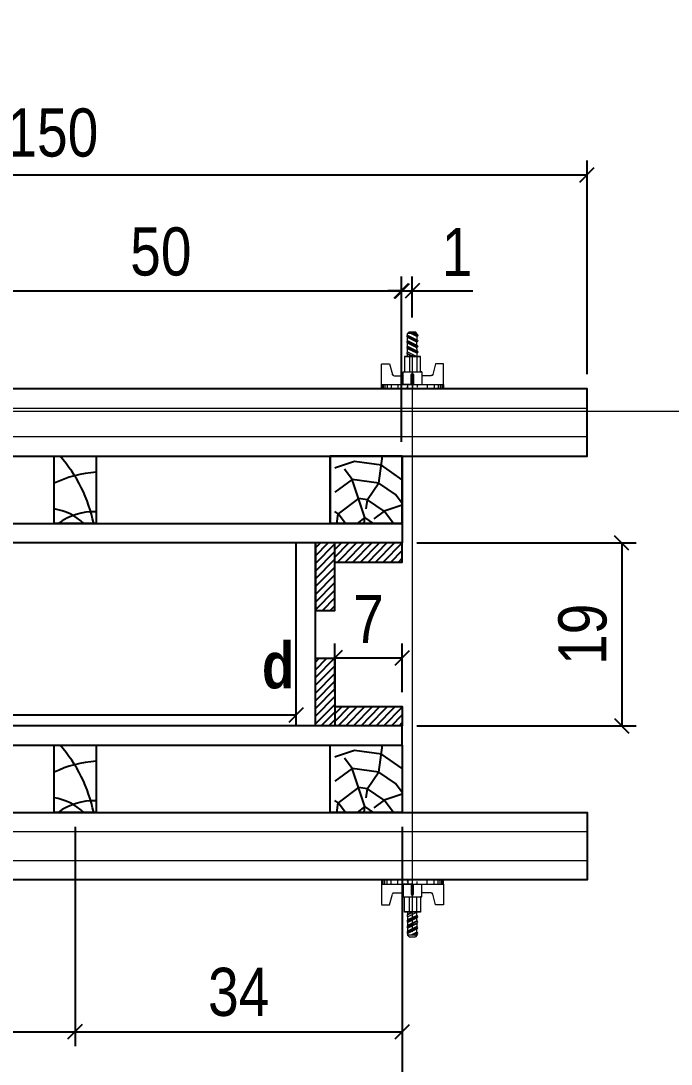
# Model space of a CAD drawing. Extents: x 2296 to 12463, y 760 to 16806.
# Drawn here: x 4788.7 to 4923.8, y 15090 to 15306.7 of the extents above; entities that cross this region are included whole.
import ezdxf

# ---------------------------------------------------------------- set-up
doc = ezdxf.new("R2010")
doc.units = 0
for name, color, linetype in [('1-2 PONTALETE', 7, 'Continuous'), ('COTA', 241, 'Continuous'), ('GRAVATA', 2, 'Continuous'), ('NOMENCLATURA', 7, 'Continuous'), ('Painéis', 200, 'Continuous'), ('PONTALETE', 7, 'Continuous'), ('SARRAFO', 251, 'Continuous')]:
    doc.layers.add(name, color=color, linetype=linetype)
doc.layers.add('CARIMBO', color=255, linetype='Continuous', lineweight=9)
doc.layers.add('Hachura', color=251, linetype='Continuous', lineweight=9)
doc.styles.add('COTA TECNICA 2X', font='techl___.ttf', dxfattribs={"height": 10})
doc.styles.add('ROMANC', font='techb___.ttf', dxfattribs={"height": 2.5})
doc.dimstyles.new('SECAO PILAR', dxfattribs={"dimtxt": 10, "dimasz": 3, "dimexe": 3, "dimexo": 3, "dimgap": 3, "dimtad": 1, "dimdec": 1, "dimlfac": 0.5, "dimzin": 12, "dimdsep": 46, "dimtxsty": 'COTA TECNICA 2X', "dimblk1": 'OBLIQUE', "dimblk2": 'OBLIQUE', "dimsah": 1, "dimcen": 0.9, "dimclrd": 256, "dimclre": 256, "dimclrt": 256, "dimadec": 1, "dimazin": 3, "dimtfac": 1, "dimtdec": 1, "dimtmove": 0, "dimatfit": 3, "dimfxl": 1, "dimtolj": 1, "dimtzin": 12, "dimarcsym": 0})

# ---------------------------------------------------------------- blocks, each defined once
blk = doc.blocks.new('_Oblique')
at = {"color": 0, "linetype": 'ByBlock', "lineweight": -2}
blk.add_line((-0.5, -0.5), (0.5, 0.5), dxfattribs=at)
blk = doc.blocks.new('*D1429')
at = {"layer": 'COTA', "lineweight": -2, "transparency": 16777216}
for p, q in [((4853.93, 15167.28), (4853.93, 15177.4)), ((4867.95, 15167.28), (4867.95, 15177.4)), ((4853.93, 15174.4), (4867.95, 15174.4))]:
    blk.add_line(p, q, dxfattribs=at)
at = {"layer": 'Defpoints', "color": 0, "transparency": 16777216}
for p in [(4867.95, 15174.4), (4853.93, 15164.28), (4867.95, 15164.28)]:
    blk.add_point(p, dxfattribs=at)
at = {"layer": 'COTA', "lineweight": -2, "transparency": 16777216, "xscale": 3, "yscale": 3, "zscale": 3, "rotation": 180}
blk.add_blockref('_Oblique', (4853.93, 15174.4), dxfattribs=at)
at = {"layer": 'COTA', "lineweight": -2, "transparency": 16777216, "xscale": 3, "yscale": 3, "zscale": 3}
blk.add_blockref('_Oblique', (4867.95, 15174.4), dxfattribs=at)
at = {"layer": 'COTA', "transparency": 16777216, "insert": (4860.94, 15182.48), "char_height": 10, "attachment_point": 5, "style": 'COTA TECNICA 2X'}
blk.add_mtext('\\A1;7', dxfattribs=at)
blk = doc.blocks.new('*D1430')
at = {"layer": 'COTA', "lineweight": -2, "transparency": 16777216}
for p, q in [((4665.91, 15139.27), (4665.91, 15061.98)), ((4867.95, 15139.27), (4867.95, 15061.98)), ((4665.91, 15064.98), (4867.95, 15064.98))]:
    blk.add_line(p, q, dxfattribs=at)
at = {"layer": 'Defpoints', "color": 0, "transparency": 16777216}
for p in [(4665.91, 15142.27), (4867.95, 15142.27), (4867.95, 15064.98)]:
    blk.add_point(p, dxfattribs=at)
at = {"layer": 'COTA', "lineweight": -2, "transparency": 16777216, "xscale": 3, "yscale": 3, "zscale": 3, "rotation": 180}
blk.add_blockref('_Oblique', (4665.91, 15064.98), dxfattribs=at)
at = {"layer": 'COTA', "lineweight": -2, "transparency": 16777216, "xscale": 3, "yscale": 3, "zscale": 3}
blk.add_blockref('_Oblique', (4867.95, 15064.98), dxfattribs=at)
at = {"layer": 'COTA', "transparency": 16777216, "insert": (4766.93, 15073.09), "char_height": 10, "attachment_point": 5, "style": 'COTA TECNICA 2X'}
blk.add_mtext('\\A1;101 - PAINEL', dxfattribs=at)
blk = doc.blocks.new('*D1432')
at = {"layer": 'COTA', "lineweight": -2, "transparency": 16777216}
for p, q in [((4870.02, 15245.1), (4870.02, 15253.64)), ((4867.95, 15250.64), (4864.95, 15250.64)), ((4867.95, 15250.64), (4870.02, 15250.64)), ((4870.02, 15250.64), (4882.6, 15250.64))]:
    blk.add_line(p, q, dxfattribs=at)
at = {"layer": 'Defpoints', "color": 0, "transparency": 16777216}
for p in [(4867.95, 15250.64), (4870.02, 15250.64), (4870.02, 15242.1)]:
    blk.add_point(p, dxfattribs=at)
at = {"layer": 'COTA', "lineweight": -2, "transparency": 16777216, "xscale": 3, "yscale": 3, "zscale": 3}
blk.add_blockref('_Oblique', (4867.95, 15250.64), dxfattribs=at)
at = {"layer": 'COTA', "lineweight": -2, "transparency": 16777216, "xscale": 3, "yscale": 3, "zscale": 3, "rotation": 180}
blk.add_blockref('_Oblique', (4870.02, 15250.64), dxfattribs=at)
at = {"layer": 'COTA', "transparency": 16777216, "insert": (4879.31, 15258.7), "char_height": 10, "attachment_point": 5, "style": 'COTA TECNICA 2X'}
blk.add_mtext('\\A1;1', dxfattribs=at)
blk = doc.blocks.new('*D1433')
at = {"layer": 'COTA', "lineweight": -2, "transparency": 16777216}
for p, q in [((4628.04, 15233.3), (4628.04, 15277.73)), ((4906.31, 15233.3), (4906.31, 15277.73)), ((4628.04, 15274.73), (4906.31, 15274.73))]:
    blk.add_line(p, q, dxfattribs=at)
at = {"layer": 'Defpoints', "color": 0, "transparency": 16777216}
for p in [(4906.31, 15274.73), (4628.04, 15230.3), (4906.31, 15230.3)]:
    blk.add_point(p, dxfattribs=at)
at = {"layer": 'COTA', "lineweight": -2, "transparency": 16777216, "xscale": 3, "yscale": 3, "zscale": 3, "rotation": 180}
blk.add_blockref('_Oblique', (4628.04, 15274.73), dxfattribs=at)
at = {"layer": 'COTA', "lineweight": -2, "transparency": 16777216, "xscale": 3, "yscale": 3, "zscale": 3}
blk.add_blockref('_Oblique', (4906.31, 15274.73), dxfattribs=at)
at = {"layer": 'COTA', "transparency": 16777216, "insert": (4751.17, 15283.46), "char_height": 10, "attachment_point": 5, "style": 'COTA TECNICA 2X'}
blk.add_mtext('\\A1;Perfil Metálico L=150', dxfattribs=at)
blk = doc.blocks.new('*D1434')
at = {"layer": 'COTA', "lineweight": -2, "transparency": 16777216}
for p, q in [((4870.95, 15198.28), (4916.52, 15198.28)), ((4913.52, 15198.28), (4913.52, 15160.28)), ((4870.95, 15160.28), (4916.52, 15160.28))]:
    blk.add_line(p, q, dxfattribs=at)
at = {"layer": 'Defpoints', "color": 0, "transparency": 16777216}
for p in [(4867.95, 15198.28), (4867.95, 15160.28), (4913.52, 15160.28)]:
    blk.add_point(p, dxfattribs=at)
at = {"layer": 'COTA', "lineweight": -2, "transparency": 16777216, "xscale": 3, "yscale": 3, "zscale": 3}
for p, rotation in [((4913.52, 15198.28), 90), ((4913.52, 15160.28), 270)]:
    blk.add_blockref('_Oblique', p, dxfattribs=dict(at, rotation=rotation))
at = {"layer": 'COTA', "transparency": 16777216, "insert": (4905.43, 15179.28), "char_height": 10, "attachment_point": 5, "rotation": 90, "style": 'COTA TECNICA 2X'}
blk.add_mtext('\\A1;19', dxfattribs=at)
blk = doc.blocks.new('C')
at = {"layer": 'Hachura', "color": 0}
for p, q in [((0, 3.22), (0, -3.22)), ((0.45, 3.22), (0, 3.22)), ((0.46, 3.16), (0, 3.16)), ((0.46, 3.05), (0, 3.05)), ((0.46, 2.88), (0, 2.88)), ((0, 2.75), (0, -1.16)), ((0.46, 2.65), (0, 2.65)), ((0.46, 2.23), (0, 2.23)), ((0.45, -3.23), (0.45, 3.22)), ((0.45, 3.22), (2.58, 3.22)), ((2.58, 2.39), (1.47, 2.09)), ((2.58, 3.22), (2.58, 2.39)), ((0.46, 1.51), (0, 1.51)), ((1.35, 1.94), (1.35, 0.96)), ((0.39, 0.49), (0.17, 0.49)), ((1.74, 0.97), (0.45, 0.97)), ((1.45, 0.1), (0.45, 0.1)), ((1.74, -0.97), (1.74, 0.97)), ((1.74, 0.97), (1.74, 0.84)), ((1.74, 0.97), (1.74, 0.84)), ((1.74, 0.84), (3.35, 0.84)), ((3.35, 0.45), (1.74, 0.45)), ((3.32, 0.84), (3.32, -0.84)), ((3.35, 0.84), (3.35, -0.84)), ((3.68, 0.45), (3.35, 0.45)), ((3.84, -0.52), (3.35, 0.45)), ((3.35, 0.06), (3.67, -0.57)), ((3.68, 0.45), (4.16, -0.52)), ((3.72, 0.5), (4.25, -0.57)), ((4.37, -0.55), (3.83, 0.53)), ((4.15, 0.45), (3.93, 0.45)), ((4.42, -0.52), (3.93, 0.45)), ((4.15, 0.45), (4.26, 0.45)), ((4.26, 0.45), (4.74, -0.52)), ((4.3, 0.5), (4.83, -0.57)), ((4.95, -0.55), (4.41, 0.53)), ((4.51, 0.45), (4.84, 0.45)), ((5, -0.52), (4.51, 0.45)), ((4.84, 0.45), (5.32, -0.52)), ((4.88, 0.5), (5.41, -0.57)), ((5.53, -0.55), (4.99, 0.53)), ((5.58, -0.52), (5.09, 0.45)), ((5.42, 0.45), (5.09, 0.45)), ((5.58, -0.52), (5.09, 0.45)), ((5.42, 0.45), (5.74, -0.19)), ((5.46, 0.5), (5.74, -0.07)), ((5.74, 0.19), (5.57, 0.53)), ((5.74, 0.32), (5.68, 0.45)), ((5.68, 0.45), (5.74, 0.45)), ((5.74, 0.45), (5.9, 0.29)), ((5.74, 0.45), (5.74, -0.52)), ((5.9, -0.36), (5.9, 0.29)), ((0.45, 0), (0, 0)), ((0.08, -0.48), (0.29, -0.48)), ((0.29, -0.48), (0.4, -0.48)), ((0.45, 0), (0.45, -0.97)), ((0.45, -0.16), (1.45, -0.16)), ((0.45, -0.65), (0.45, -0.32)), ((0.45, -3.23), (0.45, -0.65)), ((0.45, -0.97), (1.74, -0.97)), ((1.35, -1.94), (1.35, -0.97)), ((3.35, -0.32), (1.74, -0.32)), ((3.35, -0.84), (1.74, -0.84)), ((3.35, -0.07), (3.58, -0.52)), ((3.35, -0.52), (3.58, -0.52)), ((3.84, -0.52), (4.16, -0.52)), ((4.42, -0.52), (4.74, -0.52)), ((4.63, -0.52), (4.74, -0.52)), ((5, -0.52), (5.32, -0.52)), ((5.58, -0.52), (5.74, -0.52)), ((5.74, -0.52), (5.9, -0.36)), ((5.74, -0.52), (5.74, -0.52)), ((0.46, -1.52), (0, -1.52)), ((2.58, -2.39), (1.47, -2.1)), ((0.46, -2.23), (0, -2.23)), ((0.46, -2.65), (0, -2.65)), ((0.46, -2.88), (0, -2.88)), ((0.46, -3.05), (0, -3.05)), ((0.46, -3.16), (0, -3.16)), ((0, -3.22), (2.57, -3.22)), ((2.58, -3.23), (2.58, -2.39))]:
    blk.add_line(p, q, dxfattribs=at)
for centre, radius, start, end in [((1.52, 1.94), 0.161, 104.7436, 180), ((1.44, -0.03), 0.129, 272.695, 87.305), ((3.81, 0.39), 0.143, 25.5688, 154.4312), ((4.39, 0.39), 0.143, 25.5688, 154.4312), ((4.97, 0.39), 0.143, 25.5688, 154.4312), ((5.55, 0.39), 0.143, 25.5688, 154.4312), ((0.17, -0.37), 0.174, 221.744, 317.8592), ((3.71, -0.4), 0.174, 222.1408, 318.256), ((4.29, -0.4), 0.174, 222.1408, 318.256), ((4.87, -0.4), 0.174, 222.1408, 318.256), ((5.45, -0.4), 0.174, 222.1408, 318.256), ((5.61, -0.4), 0.174, 317.8592, 318.256), ((1.52, -1.94), 0.161, 180, 255.2564)]:
    blk.add_arc(centre, radius, start, end, dxfattribs=at)
blk = doc.blocks.new('*D1405')
at = {"layer": 'COTA', "lineweight": -2, "transparency": 16777216}
for p, q in [((4799.99, 15139.27), (4799.99, 15093.73)), ((4733.97, 15135.27), (4733.97, 15093.73)), ((4733.97, 15096.73), (4799.99, 15096.73))]:
    blk.add_line(p, q, dxfattribs=at)
at = {"layer": 'Defpoints', "color": 0, "transparency": 16777216}
for p in [(4799.99, 15142.27), (4733.97, 15138.27), (4799.99, 15096.73)]:
    blk.add_point(p, dxfattribs=at)
at = {"layer": 'COTA', "lineweight": -2, "transparency": 16777216, "xscale": 3, "yscale": 3, "zscale": 3, "rotation": 180}
blk.add_blockref('_Oblique', (4733.97, 15096.73), dxfattribs=at)
at = {"layer": 'COTA', "lineweight": -2, "transparency": 16777216, "xscale": 3, "yscale": 3, "zscale": 3}
blk.add_blockref('_Oblique', (4799.99, 15096.73), dxfattribs=at)
at = {"layer": 'COTA', "transparency": 16777216, "insert": (4766.98, 15104.95), "char_height": 10, "attachment_point": 5, "style": 'COTA TECNICA 2X'}
blk.add_mtext('\\A1;33', dxfattribs=at)
blk = doc.blocks.new('*D1406')
at = {"layer": 'COTA', "lineweight": -2, "transparency": 16777216}
for p, q in [((4799.99, 15139.27), (4799.99, 15093.73)), ((4867.95, 15139.27), (4867.95, 15093.73)), ((4799.99, 15096.73), (4867.95, 15096.73))]:
    blk.add_line(p, q, dxfattribs=at)
at = {"layer": 'Defpoints', "color": 0, "transparency": 16777216}
for p in [(4799.99, 15142.27), (4867.95, 15142.27), (4867.95, 15096.73)]:
    blk.add_point(p, dxfattribs=at)
at = {"layer": 'COTA', "lineweight": -2, "transparency": 16777216, "xscale": 3, "yscale": 3, "zscale": 3, "rotation": 180}
blk.add_blockref('_Oblique', (4799.99, 15096.73), dxfattribs=at)
at = {"layer": 'COTA', "lineweight": -2, "transparency": 16777216, "xscale": 3, "yscale": 3, "zscale": 3}
blk.add_blockref('_Oblique', (4867.95, 15096.73), dxfattribs=at)
at = {"layer": 'COTA', "transparency": 16777216, "insert": (4833.97, 15104.95), "char_height": 10, "attachment_point": 5, "style": 'COTA TECNICA 2X'}
blk.add_mtext('\\A1;34', dxfattribs=at)
blk = doc.blocks.new('*D1407')
at = {"layer": 'COTA', "lineweight": -2, "transparency": 16777216}
for p, q in [((4767.85, 15245.1), (4767.85, 15253.64)), ((4867.75, 15219.3), (4867.75, 15253.64)), ((4767.85, 15250.64), (4867.75, 15250.64))]:
    blk.add_line(p, q, dxfattribs=at)
at = {"layer": 'Defpoints', "color": 0, "transparency": 16777216}
for p in [(4867.75, 15250.64), (4767.85, 15242.1), (4867.75, 15216.3)]:
    blk.add_point(p, dxfattribs=at)
at = {"layer": 'COTA', "lineweight": -2, "transparency": 16777216, "xscale": 3, "yscale": 3, "zscale": 3, "rotation": 180}
blk.add_blockref('_Oblique', (4767.85, 15250.64), dxfattribs=at)
at = {"layer": 'COTA', "lineweight": -2, "transparency": 16777216, "xscale": 3, "yscale": 3, "zscale": 3}
blk.add_blockref('_Oblique', (4867.75, 15250.64), dxfattribs=at)
at = {"layer": 'COTA', "transparency": 16777216, "insert": (4817.8, 15258.75), "char_height": 10, "attachment_point": 5, "style": 'COTA TECNICA 2X'}
blk.add_mtext('\\A1;50', dxfattribs=at)
blk = doc.blocks.new('*D1441')
at = {"layer": 'COTA', "lineweight": -2, "transparency": 16777216}
for p, q in [((4687.93, 15163.28), (4687.93, 15165.56)), ((4845.93, 15163.28), (4845.93, 15165.56)), ((4687.93, 15162.56), (4845.93, 15162.56))]:
    blk.add_line(p, q, dxfattribs=at)
at = {"layer": 'Defpoints', "color": 0, "transparency": 16777216}
for p in [(4845.93, 15162.56), (4687.93, 15160.28), (4845.93, 15160.28)]:
    blk.add_point(p, dxfattribs=at)
at = {"layer": 'COTA', "lineweight": -2, "transparency": 16777216, "xscale": 3, "yscale": 3, "zscale": 3, "rotation": 180}
blk.add_blockref('_Oblique', (4687.93, 15162.56), dxfattribs=at)
at = {"layer": 'COTA', "lineweight": -2, "transparency": 16777216, "xscale": 3, "yscale": 3, "zscale": 3}
blk.add_blockref('_Oblique', (4845.93, 15162.56), dxfattribs=at)
at = {"layer": 'COTA', "transparency": 16777216, "insert": (4766.93, 15170.66), "char_height": 10, "attachment_point": 5, "style": 'COTA TECNICA 2X'}
blk.add_mtext('\\A1;79', dxfattribs=at)

msp = doc.modelspace()

# ---------------------------------------------------------------- hatches: boundary and pattern name
at = {"layer": 'PONTALETE'}
h = msp.add_hatch(dxfattribs=at)
h.set_pattern_fill('TRONCO', color=1, scale=37.5, angle=82, style=0, pattern_type=2)
h.set_pattern_definition([(82, (-6780.528, 16564.944), (-31.91606, 42.35404), [11.25, -26.25]), (82, (-6782.384, 16565.205), (-31.91606, 42.35404), [11.25, -26.25]), (82, (-6785.837, 16567.583), (-31.91606, 42.35404), [7.5, -30]), (82, (-6789.29, 16569.962), (-31.91606, 42.35404), [5.625, -31.875]), (82, (-6793.003, 16570.484), (-31.91606, 42.35404), [3.75, -33.75]), (82, (-6798.02, 16561.722), (-31.91606, 42.35404), [1.875, -9.375, 1.875, -24.375]), (82, (-6799.095, 16567.553), (-31.91606, 42.35404), [1.875, -15, 5.625, -15]), (82, (-6799.908, 16575.24), (-31.91606, 42.35404), [1.875, -1.875, 1.875, -31.875]), (82, (-6802.026, 16573.645), (-31.91606, 42.35404), [1.875, -35.625]), (82, (-6806, 16572.31), (-31.91606, 42.35404), [5.625, -31.875]), (82, (-6809.714, 16572.832), (-31.91606, 42.35404), [7.5, -30]), (82, (-6813.69, 16571.498), (-31.91606, 42.35404), [9.375, -11.25, 1.875, -15]), (172, (-6793.495, 16553.512), (-42.35404, -31.91606), [1.875, -3.75, 9.375, -22.5]), (172, (-6796.947, 16555.89), (-42.35404, -31.91606), [1.875, -1.875, 5.625, -28.125]), (172, (-6811.54, 16559.835), (-42.35404, -31.91606), [3.75, -33.75]), (172, (-6796.425, 16559.604), (-42.35404, -31.91606), [7.5, -11.25, 1.875, -16.875]), (172, (-6816.59, 16564.33), (-42.35404, -31.91606), [1.875, -35.625]), (172, (-6797.76, 16563.58), (-42.35404, -31.91606), [5.625, -31.875]), (172, (-6799.095, 16567.553), (-42.35404, -31.91606), [3.75, -33.75]), (172, (-6798.573, 16571.267), (-42.35404, -31.91606), [1.875, -5.625, 5.625, -24.375]), (172, (-6800.17, 16573.384), (-42.35404, -31.91606), [1.875, -35.625]), (172, (-6792.48, 16574.197), (-42.35404, -31.91606), [5.25, -32.25]), (172, (-6784.793, 16575.01), (-42.35404, -31.91606), [3.75, -33.75]), (172, (-6799.125, 16580.81), (-42.35404, -31.91606), [1.875, -35.625]), (172, (-6796.747, 16584.264), (-42.35404, -31.91606), [5.625, -31.875]), (172, (-6796.225, 16587.977), (-42.35404, -31.91606), [5.625, -31.875]), (127, (-6782.153, 16580.32), (-37.13505, 5.21899), [2.651625, -2.651625, 2.651625, -45.078134]), (127, (-6792.48, 16574.197), (-37.13505, 5.21899), [5.30325, -47.72976]), (127, (-6813.136, 16561.953), (-37.13505, 5.21899), [5.30325, -47.72976]), (127, (-6802.809, 16568.075), (-37.13505, 5.21899), [5.30325, -47.72976]), (127, (-6795.12, 16568.888), (-37.13505, 5.21899), [5.30325, -47.72976]), (127, (-6786.128, 16578.985), (-37.13505, 5.21899), [5.30325, -47.72976]), (127, (-6788.507, 16575.532), (-37.13505, 5.21899), [7.95495, -45.07806]), (127, (-6806.783, 16566.74), (-37.13505, 5.21899), [2.65162, -50.38138]), (127, (-6810.757, 16565.405), (-37.13505, 5.21899), [2.65162, -50.38138]), (127, (-6808.67, 16580.26), (-37.13505, 5.21899), [2.65162, -50.38138]), (127, (-6792.19, 16562.796), (-37.13505, 5.21899), [2.65162, -50.38138]), (127, (-6802.317, 16585.047), (-37.13505, 5.21899), [2.65162, -50.38138]), (127, (-6800.43, 16571.528), (-37.13505, 5.21899), [2.65162, -50.38138]), (127, (-6803.622, 16575.763), (-37.13505, 5.21899), [2.65162, -50.38138]), (217, (-6796.455, 16572.862), (-5.21899, -37.13505), [2.651625, -2.651625, 7.95495, -39.77481]), (217, (-6795.673, 16578.433), (-5.21899, -37.13505), [2.65162, -50.38138]), (217, (-6782.675, 16576.606), (-5.21899, -37.13505), [2.65162, -50.38138]), (217, (-6793.003, 16570.484), (-5.21899, -37.13505), [2.65162, -50.38138]), (217, (-6799.647, 16577.098), (-5.21899, -37.13505), [2.65162, -50.38138]), (217, (-6791.668, 16566.51), (-5.21899, -37.13505), [2.65162, -50.38138]), (217, (-6789.58, 16581.363), (-5.21899, -37.13505), [2.65162, -50.38138]), (217, (-6782.093, 16553.803), (-5.21899, -37.13505), [2.65162, -50.38138]), (217, (-6783.69, 16555.92), (-5.21899, -37.13505), [5.30325, -47.72976]), (217, (-6785.285, 16558.039), (-5.21899, -37.13505), [5.30325, -47.72976]), (217, (-6784.763, 16561.752), (-5.21899, -37.13505), [5.30325, -47.72976]), (217, (-6788.216, 16564.13), (-5.21899, -37.13505), [5.30325, -47.72976]), (217, (-6800.982, 16581.072), (-5.21899, -37.13505), [5.30325, -47.72976]), (217, (-6781.37, 16585.89), (-5.21899, -37.13505), [5.30325, -47.72976]), (217, (-6810.818, 16591.922), (-5.21899, -37.13505), [5.30325, -47.72976]), (217, (-6807.104, 16591.4), (-5.21899, -37.13505), [5.30325, -47.72976]), (217, (-6805.77, 16587.425), (-5.21899, -37.13505), [5.30325, -47.72976]), (217, (-6809.423, 16561.43), (-5.21899, -37.13505), [7.95495, -45.07806]), (217, (-6802.317, 16585.047), (-5.21899, -37.13505), [7.95495, -45.07806]), (108.56505, (-6816.328, 16566.188), (5.218991, 37.135053), [4.1925, -79.66005]), (108.56505, (-6797.76, 16563.579), (5.218991, 37.135053), [4.1925, -79.66005]), (108.56505, (-6808.379, 16568.858), (5.218991, 37.135053), [4.1925, -79.66005]), (108.56505, (-6780.819, 16576.345), (5.218991, 37.135053), [4.1925, -79.66005]), (108.56505, (-6784.793, 16575.01), (5.218991, 37.135053), [4.1925, -79.66005]), (108.56505, (-6793.786, 16564.914), (5.218991, 37.135053), [4.1925, -79.66005]), (108.56505, (-6812.353, 16567.523), (5.218991, 37.135053), [4.1925, -79.66005]), (108.56505, (-6799.647, 16577.098), (5.218991, 37.135053), [8.385, -75.46755]), (145.43495, (-6805.217, 16577.88), (-37.135053, 5.218991), [4.1925, -79.66005]), (145.43495, (-6793.294, 16581.885), (-37.135053, 5.218991), [4.1925, -79.66005]), (145.43495, (-6803.33, 16564.362), (-37.135053, 5.218991), [4.1925, -79.66005]), (145.43495, (-6806.231, 16557.195), (-37.135053, 5.218991), [4.1925, -79.66005]), (145.43495, (-6795.673, 16578.433), (-37.135053, 5.218991), [4.1925, -79.66005]), (145.43495, (-6796.195, 16574.72), (-37.135053, 5.218991), [4.1925, -79.66005]), (145.43495, (-6803.852, 16560.648), (-37.135053, 5.218991), [8.385, -75.46755]), (145.43495, (-6786.941, 16586.673), (-37.135053, 5.218991), [8.385, -75.46755]), (145.43495, (-6789.32, 16583.22), (-37.135053, 5.218991), [8.385, -75.46755]), (198.56505, (-6787.924, 16552.73), (-37.135053, 5.218991), [4.1925, -79.66005]), (198.56505, (-6808.349, 16555.6), (-37.135053, 5.218991), [4.1925, -79.66005]), (198.56505, (-6781.31, 16559.373), (-37.135053, 5.218991), [4.1925, -79.66005]), (198.56505, (-6815.254, 16560.357), (-37.135053, 5.218991), [4.1925, -79.66005]), (198.56505, (-6792.451, 16560.939), (-37.135053, 5.218991), [4.1925, -79.66005]), (198.56505, (-6795.12, 16568.888), (-37.135053, 5.218991), [4.1925, -79.66005]), (198.56505, (-6802.026, 16573.645), (-37.135053, 5.218991), [4.1925, -79.66005]), (198.56505, (-6789.52, 16554.847), (-37.135057, 5.219004), [4.1925, -79.66005]), (198.56505, (-6793.786, 16564.914), (-37.135053, 5.218991), [4.1925, -79.66005]), (198.56505, (-6788.507, 16575.532), (-37.135053, 5.218991), [4.1925, -79.66005]), (198.56505, (-6791.698, 16579.768), (-37.135053, 5.218991), [4.1925, -79.66005]), (198.56505, (-6801.795, 16588.76), (-37.135053, 5.218991), [4.1925, -79.66005]), (198.56505, (-6816.85, 16562.475), (-37.135053, 5.218991), [4.1925, -79.66005]), (198.56505, (-6815.776, 16556.643), (-37.135053, 5.218991), [8.385, -75.46755]), (198.56505, (-6788.998, 16558.56), (-37.135053, 5.218991), [8.385, -75.46755]), (235.43495, (-6784.211, 16552.207), (-5.218991, -37.135053), [4.1925, -79.66005]), (235.43495, (-6777.918, 16583.511), (-5.218991, -37.135053), [4.1925, -79.66005]), (235.43495, (-6796.747, 16584.264), (-5.218991, -37.135053), [4.1925, -79.66005]), (235.43495, (-6785.837, 16567.583), (-5.218991, -37.135053), [4.1925, -79.66005]), (235.43495, (-6782.384, 16565.205), (-5.218991, -37.135053), [4.1925, -79.66005]), (235.43495, (-6789.29, 16569.962), (-5.218991, -37.135053), [4.1925, -79.66005]), (235.43495, (-6810.005, 16584.234), (-5.218991, -37.135053), [4.1925, -79.66005]), (235.43495, (-6811.34, 16588.208), (-5.218991, -37.135053), [8.385, -75.46755])])
h.paths.add_polyline_path([(4853.95, 15202.3), (4867.95, 15202.3), (4867.95, 15216.3), (4853.95, 15216.3)])
h = msp.add_hatch(dxfattribs=at)
h.set_pattern_fill('TRONCO', color=1, scale=37.5, angle=82, style=0, pattern_type=2)
h.set_pattern_definition([(82, (-6780.528, 16504.916), (-31.91606, 42.35404), [11.25, -26.25]), (82, (-6782.384, 16505.176), (-31.91606, 42.35404), [11.25, -26.25]), (82, (-6785.837, 16507.555), (-31.91606, 42.35404), [7.5, -30]), (82, (-6789.29, 16509.934), (-31.91606, 42.35404), [5.625, -31.875]), (82, (-6793.003, 16510.456), (-31.91606, 42.35404), [3.75, -33.75]), (82, (-6798.02, 16501.694), (-31.91606, 42.35404), [1.875, -9.375, 1.875, -24.375]), (82, (-6799.095, 16507.525), (-31.91606, 42.35404), [1.875, -15, 5.625, -15]), (82, (-6799.908, 16515.213), (-31.91606, 42.35404), [1.875, -1.875, 1.875, -31.875]), (82, (-6802.026, 16513.617), (-31.91606, 42.35404), [1.875, -35.625]), (82, (-6806, 16512.282), (-31.91606, 42.35404), [5.625, -31.875]), (82, (-6809.714, 16512.804), (-31.91606, 42.35404), [7.5, -30]), (82, (-6813.69, 16511.47), (-31.91606, 42.35404), [9.375, -11.25, 1.875, -15]), (172, (-6793.495, 16493.484), (-42.35404, -31.91606), [1.875, -3.75, 9.375, -22.5]), (172, (-6796.947, 16495.863), (-42.35404, -31.91606), [1.875, -1.875, 5.625, -28.125]), (172, (-6811.54, 16499.807), (-42.35404, -31.91606), [3.75, -33.75]), (172, (-6796.425, 16499.576), (-42.35404, -31.91606), [7.5, -11.25, 1.875, -16.875]), (172, (-6816.59, 16504.303), (-42.35404, -31.91606), [1.875, -35.625]), (172, (-6797.76, 16503.55), (-42.35404, -31.91606), [5.625, -31.875]), (172, (-6799.095, 16507.525), (-42.35404, -31.91606), [3.75, -33.75]), (172, (-6798.573, 16511.24), (-42.35404, -31.91606), [1.875, -5.625, 5.625, -24.375]), (172, (-6800.17, 16513.356), (-42.35404, -31.91606), [1.875, -35.625]), (172, (-6792.48, 16514.17), (-42.35404, -31.91606), [5.25, -32.25]), (172, (-6784.793, 16514.982), (-42.35404, -31.91606), [3.75, -33.75]), (172, (-6799.125, 16520.783), (-42.35404, -31.91606), [1.875, -35.625]), (172, (-6796.747, 16524.236), (-42.35404, -31.91606), [5.625, -31.875]), (172, (-6796.225, 16527.95), (-42.35404, -31.91606), [5.625, -31.875]), (127, (-6782.153, 16520.291), (-37.13505, 5.21899), [2.651625, -2.651625, 2.651625, -45.078134]), (127, (-6792.48, 16514.17), (-37.13505, 5.21899), [5.30325, -47.72976]), (127, (-6813.136, 16501.925), (-37.13505, 5.21899), [5.30325, -47.72976]), (127, (-6802.809, 16508.047), (-37.13505, 5.21899), [5.30325, -47.72976]), (127, (-6795.12, 16508.86), (-37.13505, 5.21899), [5.30325, -47.72976]), (127, (-6786.128, 16518.957), (-37.13505, 5.21899), [5.30325, -47.72976]), (127, (-6788.507, 16515.504), (-37.13505, 5.21899), [7.95495, -45.07806]), (127, (-6806.783, 16506.712), (-37.13505, 5.21899), [2.65162, -50.38138]), (127, (-6810.757, 16505.377), (-37.13505, 5.21899), [2.65162, -50.38138]), (127, (-6808.67, 16520.23), (-37.13505, 5.21899), [2.65162, -50.38138]), (127, (-6792.19, 16502.768), (-37.13505, 5.21899), [2.65162, -50.38138]), (127, (-6802.317, 16525.019), (-37.13505, 5.21899), [2.65162, -50.38138]), (127, (-6800.43, 16511.5), (-37.13505, 5.21899), [2.65162, -50.38138]), (127, (-6803.622, 16515.735), (-37.13505, 5.21899), [2.65162, -50.38138]), (217, (-6796.455, 16512.834), (-5.21899, -37.13505), [2.651625, -2.651625, 7.95495, -39.77481]), (217, (-6795.673, 16518.405), (-5.21899, -37.13505), [2.65162, -50.38138]), (217, (-6782.675, 16516.578), (-5.21899, -37.13505), [2.65162, -50.38138]), (217, (-6793.003, 16510.456), (-5.21899, -37.13505), [2.65162, -50.38138]), (217, (-6799.647, 16517.07), (-5.21899, -37.13505), [2.65162, -50.38138]), (217, (-6791.668, 16506.48), (-5.21899, -37.13505), [2.65162, -50.38138]), (217, (-6789.58, 16521.335), (-5.21899, -37.13505), [2.65162, -50.38138]), (217, (-6782.093, 16493.775), (-5.21899, -37.13505), [2.65162, -50.38138]), (217, (-6783.69, 16495.893), (-5.21899, -37.13505), [5.30325, -47.72976]), (217, (-6785.285, 16498.01), (-5.21899, -37.13505), [5.30325, -47.72976]), (217, (-6784.763, 16501.724), (-5.21899, -37.13505), [5.30325, -47.72976]), (217, (-6788.216, 16504.103), (-5.21899, -37.13505), [5.30325, -47.72976]), (217, (-6800.982, 16521.044), (-5.21899, -37.13505), [5.30325, -47.72976]), (217, (-6781.37, 16525.862), (-5.21899, -37.13505), [5.30325, -47.72976]), (217, (-6810.818, 16531.894), (-5.21899, -37.13505), [5.30325, -47.72976]), (217, (-6807.104, 16531.372), (-5.21899, -37.13505), [5.30325, -47.72976]), (217, (-6805.77, 16527.397), (-5.21899, -37.13505), [5.30325, -47.72976]), (217, (-6809.423, 16501.403), (-5.21899, -37.13505), [7.95495, -45.07806]), (217, (-6802.317, 16525.019), (-5.21899, -37.13505), [7.95495, -45.07806]), (108.56505, (-6816.328, 16506.16), (5.218991, 37.135053), [4.1925, -79.66005]), (108.56505, (-6797.76, 16503.55), (5.218991, 37.135053), [4.1925, -79.66005]), (108.56505, (-6808.379, 16508.83), (5.218991, 37.135053), [4.1925, -79.66005]), (108.56505, (-6780.819, 16516.317), (5.218991, 37.135053), [4.1925, -79.66005]), (108.56505, (-6784.793, 16514.982), (5.218991, 37.135053), [4.1925, -79.66005]), (108.56505, (-6793.786, 16504.885), (5.218991, 37.135053), [4.1925, -79.66005]), (108.56505, (-6812.353, 16507.495), (5.218991, 37.135053), [4.1925, -79.66005]), (108.56505, (-6799.647, 16517.07), (5.218991, 37.135053), [8.385, -75.46755]), (145.43495, (-6805.217, 16517.853), (-37.135053, 5.218991), [4.1925, -79.66005]), (145.43495, (-6793.294, 16521.857), (-37.135053, 5.218991), [4.1925, -79.66005]), (145.43495, (-6803.33, 16504.333), (-37.135053, 5.218991), [4.1925, -79.66005]), (145.43495, (-6806.231, 16497.167), (-37.135053, 5.218991), [4.1925, -79.66005]), (145.43495, (-6795.673, 16518.405), (-37.135053, 5.218991), [4.1925, -79.66005]), (145.43495, (-6796.195, 16514.691), (-37.135053, 5.218991), [4.1925, -79.66005]), (145.43495, (-6803.852, 16500.62), (-37.135053, 5.218991), [8.385, -75.46755]), (145.43495, (-6786.941, 16526.645), (-37.135053, 5.218991), [8.385, -75.46755]), (145.43495, (-6789.32, 16523.192), (-37.135053, 5.218991), [8.385, -75.46755]), (198.56505, (-6787.924, 16492.701), (-37.135053, 5.218991), [4.1925, -79.66005]), (198.56505, (-6808.349, 16495.572), (-37.135053, 5.218991), [4.1925, -79.66005]), (198.56505, (-6781.31, 16499.345), (-37.135053, 5.218991), [4.1925, -79.66005]), (198.56505, (-6815.254, 16500.329), (-37.135053, 5.218991), [4.1925, -79.66005]), (198.56505, (-6792.451, 16500.911), (-37.135053, 5.218991), [4.1925, -79.66005]), (198.56505, (-6795.12, 16508.86), (-37.135053, 5.218991), [4.1925, -79.66005]), (198.56505, (-6802.026, 16513.617), (-37.135053, 5.218991), [4.1925, -79.66005]), (198.56505, (-6789.52, 16494.819), (-37.135057, 5.219004), [4.1925, -79.66005]), (198.56505, (-6793.786, 16504.885), (-37.135053, 5.218991), [4.1925, -79.66005]), (198.56505, (-6788.507, 16515.504), (-37.135053, 5.218991), [4.1925, -79.66005]), (198.56505, (-6791.698, 16519.74), (-37.135053, 5.218991), [4.1925, -79.66005]), (198.56505, (-6801.795, 16528.732), (-37.135053, 5.218991), [4.1925, -79.66005]), (198.56505, (-6816.85, 16502.447), (-37.135053, 5.218991), [4.1925, -79.66005]), (198.56505, (-6815.776, 16496.615), (-37.135053, 5.218991), [8.385, -75.46755]), (198.56505, (-6788.998, 16498.532), (-37.135053, 5.218991), [8.385, -75.46755]), (235.43495, (-6784.211, 16492.18), (-5.218991, -37.135053), [4.1925, -79.66005]), (235.43495, (-6777.918, 16523.483), (-5.218991, -37.135053), [4.1925, -79.66005]), (235.43495, (-6796.747, 16524.236), (-5.218991, -37.135053), [4.1925, -79.66005]), (235.43495, (-6785.837, 16507.555), (-5.218991, -37.135053), [4.1925, -79.66005]), (235.43495, (-6782.384, 16505.176), (-5.218991, -37.135053), [4.1925, -79.66005]), (235.43495, (-6789.29, 16509.934), (-5.218991, -37.135053), [4.1925, -79.66005]), (235.43495, (-6810.005, 16524.206), (-5.218991, -37.135053), [4.1925, -79.66005]), (235.43495, (-6811.34, 16528.18), (-5.218991, -37.135053), [8.385, -75.46755])])
h.paths.add_polyline_path([(4853.95, 15142.27), (4867.95, 15142.27), (4867.95, 15156.27), (4853.95, 15156.27)])
at = {"layer": 'SARRAFO'}
h = msp.add_hatch(dxfattribs=at)
h.set_pattern_fill('ANSI31', color=256, scale=9, angle=0.5, style=0)
h.set_pattern_definition([(45.5, (-110849.7093, -18545.3004), (-0.802406755, 0.788522922), [])])
h.paths.add_polyline_path([(4849.93, 15198.28), (4853.93, 15198.28), (4853.93, 15184.27), (4849.93, 15184.27)])
h = msp.add_hatch(dxfattribs=at)
h.set_pattern_fill('ANSI31', color=256, scale=9, angle=0.5, style=0)
h.set_pattern_definition([(45.5, (-92042.6591, -18497.2553), (-0.802406755, 0.788522922), [])])
h.paths.add_polyline_path([(4867.95, 15194.28), (4867.95, 15198.28), (4853.93, 15198.28), (4853.93, 15194.28)])
h = msp.add_hatch(dxfattribs=at)
h.set_pattern_fill('ANSI31', color=256, scale=9, angle=0.5, style=0)
h.set_pattern_definition([(45.5, (-110849.7093, -18535.3004), (-0.802406755, 0.788522922), [])])
h.paths.add_polyline_path([(4849.93, 15160.28), (4853.93, 15160.28), (4853.93, 15174.3), (4849.93, 15174.3)])
h = msp.add_hatch(dxfattribs=at)
h.set_pattern_fill('ANSI31', color=256, scale=9, angle=0.5, style=0)
h.set_pattern_definition([(45.5, (-92042.6591, -18491.2553), (-0.802406755, 0.788522922), [])])
h.paths.add_polyline_path([(4853.93, 15164.28), (4853.93, 15160.28), (4867.95, 15160.28), (4867.95, 15164.28)])

# ---------------------------------------------------------------- linework, layer by layer
at = {"layer": '1-2 PONTALETE', "color": 1}
for centre, radius, start, end in [((4805.81, 15189.68), 23.32, 93.5441, 115.9137), ((4793.76, 15193.76), 11.74, 46.6479, 80.9173), ((4803.82, 15192.42), 12.32, 87.4574, 126.7023), ((4805.81, 15129.65), 23.32, 93.5441, 115.9137), ((4793.76, 15133.73), 11.74, 46.6479, 80.9173), ((4803.82, 15132.39), 12.32, 87.4574, 126.7023)]:
    msp.add_arc(centre, radius, start, end, dxfattribs=at)
at = {"layer": 'CARIMBO', "color": 3}
msp.add_line((4483.39, 15225.65), (9625.18, 15225.65), dxfattribs=at)
at = {"layer": 'GRAVATA', "color": 1}
for points in [[(4627.95, 15230.3), (4627.95, 15216.3), (4906.31, 15216.3), (4906.31, 15230.3)], [(4627.95, 15128.27), (4627.95, 15142.27), (4906.31, 15142.27), (4906.31, 15128.27)]]:
    msp.add_lwpolyline(points, close=True, dxfattribs=at)
at = {"layer": 'Hachura'}
for p, q in [((4870.08, 15117.47), (4870.07, 15237.3)), ((4627.95, 15226.3), (4906.31, 15226.3)), ((4906.31, 15220.3), (4627.95, 15220.3)), ((4906.31, 15138.27), (4627.95, 15138.27)), ((4627.95, 15132.27), (4906.31, 15132.27))]:
    msp.add_line(p, q, dxfattribs=at)
at = {"layer": 'Painéis'}
for p, q in [((4845.93, 15160.28), (4845.93, 15198.28)), ((4849.93, 15160.28), (4849.93, 15198.28))]:
    msp.add_line(p, q, dxfattribs=at)
for points in [[(4867.95, 15202.3), (4867.95, 15198.28), (4665.91, 15198.28), (4665.91, 15202.3)], [(4867.95, 15156.27), (4867.95, 15160.28), (4665.91, 15160.28), (4665.91, 15156.27)]]:
    msp.add_lwpolyline(points, close=True, dxfattribs=at)
at = {"layer": 'PONTALETE', "color": 1}
for points in [[(4795.62, 15216.3), (4804.37, 15216.3), (4804.37, 15202.3), (4795.62, 15202.3)], [(4852.95, 15216.3), (4867.95, 15216.3), (4867.95, 15202.3), (4852.95, 15202.3)], [(4795.62, 15156.27), (4804.37, 15156.27), (4804.37, 15142.27), (4795.62, 15142.27)], [(4852.95, 15156.27), (4867.95, 15156.27), (4867.95, 15142.27), (4852.95, 15142.27)]]:
    msp.add_lwpolyline(points, close=True, dxfattribs=at)
at = {"layer": 'PONTALETE', "color": 40}
msp.add_lwpolyline([(4867.95, 15216.3), (4852.95, 15216.3), (4852.95, 15202.3), (4867.95, 15202.3)], close=True, dxfattribs=at)
at = {"layer": 'PONTALETE', "color": 1}
for centre in [(4774.06, 15196.16), (4774.06, 15136.13)]:
    msp.add_arc(centre, 30.42, 11.6357, 41.4455, dxfattribs=at)
at = {"layer": 'SARRAFO'}
for points in [[(4867.95, 15198.28), (4849.93, 15198.28), (4849.93, 15184.27), (4853.93, 15184.27), (4853.93, 15198.28)], [(4853.93, 15194.28), (4867.95, 15194.28), (4867.95, 15198.28)], [(4867.95, 15160.28), (4849.93, 15160.28), (4849.93, 15174.3), (4853.93, 15174.3), (4853.93, 15160.28)], [(4853.93, 15164.28), (4867.95, 15164.28), (4867.95, 15160.28)]]:
    msp.add_lwpolyline(points, dxfattribs=at)

# ---------------------------------------------------------------- block references
at = {"layer": 'Hachura', "linetype": 'Continuous', "yscale": 2, "zscale": 2, "rotation": 270}
for p, xscale in [((4870.08, 15230.3), -2), ((4870.08, 15128.27), 2)]:
    msp.add_blockref('C', p, dxfattribs=dict(at, xscale=xscale))

# ---------------------------------------------------------------- texts
at = {"layer": 'NOMENCLATURA', "style": 'ROMANC'}
msp.add_text('d', height=9.6, dxfattribs=at).set_placement((4838.8, 15168.06))

# ---------------------------------------------------------------- dimensions: what is measured, and where the dimension line sits
at = {"layer": 'COTA'}
dim = msp.add_linear_dim(base=(4906.31, 15274.73), p1=(4628.04, 15230.3), p2=(4906.31, 15230.3), text='Perfil Metálico L=150', dimstyle='SECAO PILAR', dxfattribs=at)
dim.commit()
dim.dimension.update_dxf_attribs({"geometry": '*D1433', "text_midpoint": (4751.17, 15274.73), "dimtype": 160})
for base, p1, p2, picture, middle in [((4867.7476, 15250.6449), (4767.8451, 15242.0985), (4867.7476, 15216.2981), '*D1407', (4817.7964, 15258.7546)), ((4870.02, 15250.64), (4867.95, 15250.64), (4870.02, 15242.1), '*D1432', (4879.31, 15258.7)), ((4845.93, 15162.56), (4687.93, 15160.28), (4845.93, 15160.28), '*D1441', (4766.93, 15170.66)), ((4799.99, 15096.73), (4733.97, 15138.27), (4799.99, 15142.27), '*D1405', (4766.98, 15104.95)), ((4867.95, 15096.73), (4799.99, 15142.27), (4867.95, 15142.27), '*D1406', (4833.97, 15104.95))]:
    dim = msp.add_linear_dim(base=base, p1=p1, p2=p2, dimstyle='SECAO PILAR', dxfattribs=at)
    dim.commit()
    dim.dimension.update_dxf_attribs({"geometry": picture, "text_midpoint": middle})
for base, p1, p2, angle, picture, middle, dimtype in [((4913.52, 15160.28), (4867.95, 15198.28), (4867.95, 15160.28), 90, '*D1434', (4913.52, 15179.28), 160), ((4867.95, 15174.4), (4853.93, 15164.28), (4867.95, 15164.28), 0, '*D1429', (4860.94, 15174.4), 161)]:
    dim = msp.add_linear_dim(base=base, p1=p1, p2=p2, angle=angle, dimstyle='SECAO PILAR', dxfattribs=at)
    dim.commit()
    dim.dimension.update_dxf_attribs({"geometry": picture, "text_midpoint": middle, "dimtype": dimtype})
dim = msp.add_linear_dim(base=(4867.95, 15064.98), p1=(4665.91, 15142.27), p2=(4867.95, 15142.27), text='<> - PAINEL', dimstyle='SECAO PILAR', dxfattribs=at)
dim.commit()
dim.dimension.update_dxf_attribs({"geometry": '*D1430', "text_midpoint": (4766.93, 15073.09)})

doc.saveas('drawing.dxf')
